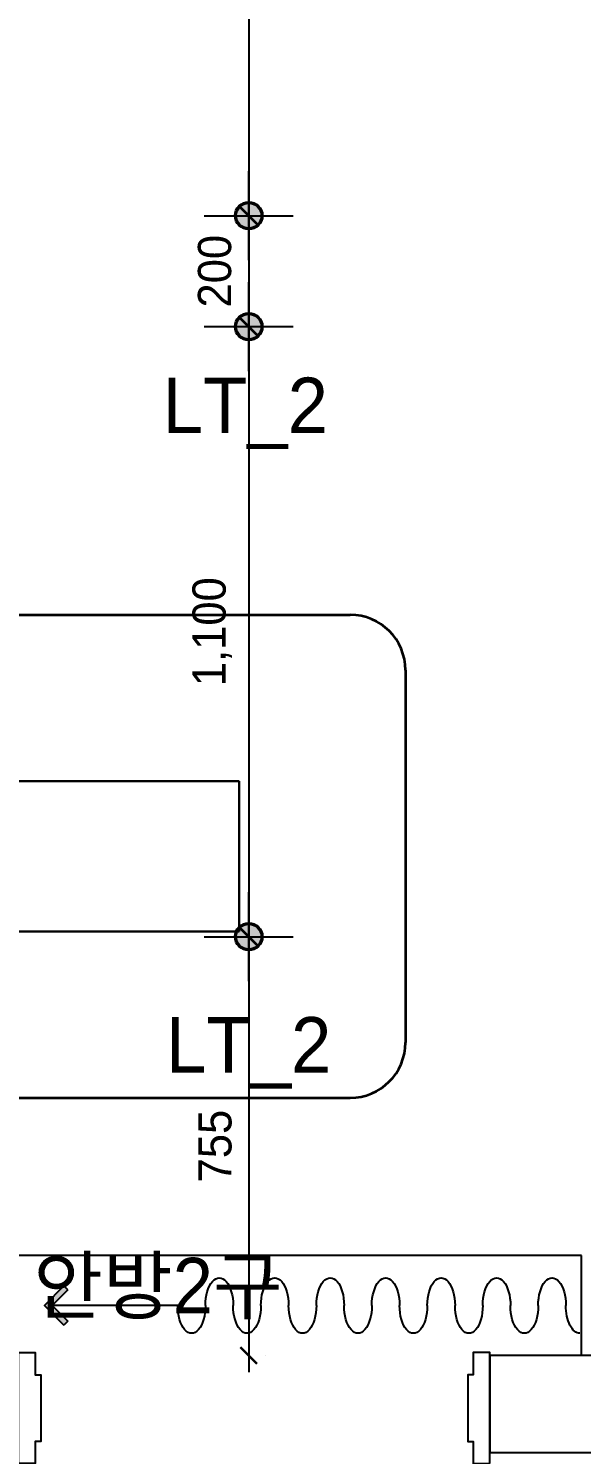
# Model space of a CAD drawing. Header units: inches. Extents: x 3778 to 56227, y -16914 to 35091.
# Drawn here: x 47944 to 48942, y -11608 to -9036 of the extents above; entities that cross this region are included whole.
import ezdxf

# ---------------------------------------------------------------- set-up
doc = ezdxf.new("R2010")
doc.units = ezdxf.units.IN
doc.header["$LTSCALE"] = 100
doc.header["$MEASUREMENT"] = 0
doc.header["$PDSIZE"] = 700.071425
doc.linetypes.add('HID', pattern=[2.5, 1.5, -1])
for name, color, linetype in [('01. F-소품', 3, 'Continuous'), ('07-DIM WAL', 5, 'Continuous'), ('2-con', 2, 'Continuous'), ('3.기호.계단선', 30, 'Continuous'), ('CO-DO-FR', 7, 'Continuous'), ('RC-LIGHT', 7, 'Continuous'), ('설비', 140, 'Continuous')]:
    doc.layers.add(name, color=color, linetype=linetype)
doc.layers.add('SS-ED', color=3, linetype='Continuous', lineweight=30)
doc.layers.add('SS-RLRG', color=4, linetype='Continuous', lineweight=35)
doc.styles.add('HY 울릉도 L', font='')
doc.styles.add('코레일둥고', font='Korail_Round_Gothic_Medium.ttf')
doc.styles.get('HY 울릉도 L').set_extended_font_data('HY울릉도L')
doc.dimstyles.new('30', dxfattribs={"dimscale": 30, "dimtxt": 2, "dimasz": 1, "dimexe": 1, "dimexo": 1, "dimgap": 1, "dimtad": 1, "dimdec": 0, "dimrnd": 0.05, "dimdsep": 46, "dimlunit": 6, "dimtxsty": 'HY 울릉도 L', "dimblk": 'ARCHTICK', "dimcen": 2.5, "dimdle": 1, "dimclrd": 133, "dimclre": 133, "dimclrt": 30, "dimadec": 0, "dimazin": 0, "dimtfac": 1, "dimtdec": 0, "dimtix": 1, "dimtmove": 2, "dimatfit": 3, "dimldrblk": 'ARCHTICK', "dimfxl": 0, "dimlwd": -1, "dimlwe": -1, "dimarcsym": 0})

# ---------------------------------------------------------------- blocks, each defined once
blk = doc.blocks.new('cjvjf')
at = {"layer": '2-con'}
for p, q in [((159362.5, 66086.5), (159362.5, 65911.5)), ((160127.5, 66086.5), (159362.5, 66086.5)), ((159362.5, 65911.5), (160192.5, 65911.5))]:
    blk.add_line(p, q, dxfattribs=at)
blk = doc.blocks.new('cjscjdeh')
at = {"layer": 'CO-DO-FR'}
for points in [[(155769.5, 69219.9), (155769.5, 69419.9), (155799.5, 69419.9), (155799.5, 69379.9), (155809.5, 69379.9), (155809.5, 69259.9), (155799.5, 69259.9), (155799.5, 69219.9), (155769.5, 69219.9)], [(156619.5, 69219.9), (156619.5, 69419.9), (156589.5, 69419.9), (156589.5, 69379.9), (156579.5, 69379.9), (156579.5, 69259.9), (156589.5, 69259.9), (156589.5, 69219.9), (156619.5, 69219.9)]]:
    blk.add_lwpolyline(points, close=True, dxfattribs=at)
blk.add_blockref('cjvjf', (-2743, 3328.4))
blk = doc.blocks.new('FFSFDF')
at = {"layer": '01. F-소품'}
blk.add_hatch(color=8, dxfattribs=at).paths.add_polyline_path([(1567672.9, 1746751.1), (1567679.9, 1746744.1), (1567715.3, 1746779.4), (1567679.9, 1746814.8), (1567672.9, 1746807.7), (1567701.2, 1746779.4)])
at = {"layer": '01. F-소품', "color": 8}
for p, q in [((1567672.9, 1746807.7), (1567679.9, 1746814.8)), ((1567474.8, 1746779.4), (1567701.2, 1746779.4)), ((1567672.9, 1746751.1), (1567679.9, 1746744.1))]:
    blk.add_line(p, q, dxfattribs=at)
for points in [[(1567672.9, 1746807.7), (1567701.2, 1746779.4), (1567672.9, 1746751.1)], [(1567679.9, 1746814.8), (1567715.3, 1746779.4), (1567679.9, 1746744.1)]]:
    blk.add_lwpolyline(points, dxfattribs=at)
for centre, start_param, end_param in [((1566799.8, 1746779.4), 1.570796, 4.712389), ((1566899.8, 1746779.4), 1.570796, 4.712389), ((1566999.8, 1746779.4), 1.570796, 4.712389), ((1567099.8, 1746779.4), 1.570796, 4.712389), ((1567199.8, 1746779.4), 1.570796, 4.712389), ((1567299.8, 1746779.4), 1.570796, 4.712389), ((1567399.8, 1746779.4), 1.570796, 4.712389), ((1566749.8, 1746779.4), 6.283185, 7.853982), ((1566849.8, 1746779.4), 4.712389, 7.853982), ((1566949.8, 1746779.4), 4.712389, 7.853982), ((1567049.8, 1746779.4), 4.712389, 7.853982), ((1567149.8, 1746779.4), 4.712389, 7.853982), ((1567249.8, 1746779.4), 4.712389, 7.853982), ((1567349.8, 1746779.4), 4.712389, 7.853982), ((1567449.8, 1746779.4), 4.712389, 7.853982)]:
    blk.add_ellipse(centre, major_axis=(0, -50), ratio=0.5, start_param=start_param, end_param=end_param, dxfattribs=at)
blk = doc.blocks.new('1')
at = {"linetype": 'Continuous'}
h = blk.add_hatch(color=4, dxfattribs=at)
h.dxf.hatch_style = 1
edge = h.paths.add_edge_path()
edge.add_arc((11539653.5, -14273503.8), 37.5, 0, 360)
at = {"color": 1, "linetype": 'Continuous'}
for p, q in [((11539653.5, -14273637.1), (11539653.5, -14273370.5)), ((11539520.2, -14273503.8), (11539786.8, -14273503.8))]:
    blk.add_line(p, q, dxfattribs=at)
at = {"color": 4, "linetype": 'Continuous'}
for radius in [41.5, 37.5]:
    blk.add_circle((11539653.5, -14273503.8), radius, dxfattribs=at)
blk = doc.blocks.new('_ArchTick')
at = {"color": 0, "linetype": 'ByBlock', "const_width": 0.15}
blk.add_lwpolyline([(-0.5, -0.5), (0.5, 0.5)], dxfattribs=at)
blk = doc.blocks.new('*D236')
at = {"layer": '07-DIM WAL', "color": 133}
for p, q in [((48341.5, -10644), (48341.5, -11459)), ((48371.5, -10674), (48371.5, -10674)), ((48371.5, -11429), (48371.5, -11429))]:
    blk.add_line(p, q, dxfattribs=at)
at = {"layer": 'Defpoints', "color": 0}
for p in [(48341.5, -10674), (48341.5, -11429), (48341.5, -11429)]:
    blk.add_point(p, dxfattribs=at)
at = {"layer": '07-DIM WAL', "color": 133, "xscale": 30, "yscale": 30, "zscale": 30}
for p, rotation in [((48341.5, -10674), 90), ((48341.5, -11429), 270)]:
    blk.add_blockref('_ArchTick', p, dxfattribs=dict(at, rotation=rotation))
at = {"layer": '07-DIM WAL', "color": 30, "insert": (48280.9, -11051.5), "char_height": 60, "attachment_point": 5, "rotation": 90, "style": 'HY 울릉도 L'}
blk.add_mtext('755', dxfattribs=at)
blk = doc.blocks.new('*D348')
at = {"layer": '07-DIM WAL', "color": 133}
for p, q in [((48341.5, -8244), (48341.5, -9404)), ((48311.5, -8274), (48311.5, -8274)), ((48311.5, -9374), (48311.5, -9374))]:
    blk.add_line(p, q, dxfattribs=at)
at = {"layer": 'Defpoints', "color": 0}
for p in [(48341.5, -8274), (48341.5, -9374), (48341.5, -9374)]:
    blk.add_point(p, dxfattribs=at)
at = {"layer": '07-DIM WAL', "color": 133, "xscale": 30, "yscale": 30, "zscale": 30}
for p, rotation in [((48341.5, -8274), 90), ((48341.5, -9374), 270)]:
    blk.add_blockref('_ArchTick', p, dxfattribs=dict(at, rotation=rotation))
at = {"layer": '07-DIM WAL', "color": 30, "insert": (48275.6, -8824), "char_height": 60, "attachment_point": 5, "rotation": 90, "style": 'HY 울릉도 L'}
blk.add_mtext('1,100', dxfattribs=at)
blk = doc.blocks.new('*D349')
at = {"layer": '07-DIM WAL', "color": 133}
for p, q in [((48341.5, -9374), (48341.5, -9344)), ((48341.5, -9374), (48341.5, -9574)), ((48371.5, -9374), (48371.5, -9374)), ((48311.5, -9574), (48311.5, -9574)), ((48341.5, -9574), (48341.5, -9604))]:
    blk.add_line(p, q, dxfattribs=at)
at = {"layer": 'Defpoints', "color": 0}
for p in [(48341.5, -9374), (48341.5, -9574), (48341.5, -9574)]:
    blk.add_point(p, dxfattribs=at)
at = {"layer": '07-DIM WAL', "color": 133, "xscale": 30, "yscale": 30, "zscale": 30}
for p, rotation in [((48341.5, -9374), 270), ((48341.5, -9574), 90)]:
    blk.add_blockref('_ArchTick', p, dxfattribs=dict(at, rotation=rotation))
at = {"layer": '07-DIM WAL', "color": 30, "insert": (48280.3, -9474), "char_height": 60, "attachment_point": 5, "rotation": 90, "style": 'HY 울릉도 L'}
blk.add_mtext('200', dxfattribs=at)
blk = doc.blocks.new('*D350')
at = {"layer": '07-DIM WAL', "color": 133}
for p, q in [((48341.5, -9544), (48341.5, -10704)), ((48311.5, -9574), (48311.5, -9574)), ((48311.5, -10674), (48311.5, -10674))]:
    blk.add_line(p, q, dxfattribs=at)
at = {"layer": 'Defpoints', "color": 0}
for p in [(48341.5, -9574), (48341.5, -10674), (48341.5, -10674)]:
    blk.add_point(p, dxfattribs=at)
at = {"layer": '07-DIM WAL', "color": 133, "xscale": 30, "yscale": 30, "zscale": 30}
for p, rotation in [((48341.5, -9574), 90), ((48341.5, -10674), 270)]:
    blk.add_blockref('_ArchTick', p, dxfattribs=dict(at, rotation=rotation))
at = {"layer": '07-DIM WAL', "color": 30, "insert": (48275.6, -10124), "char_height": 60, "attachment_point": 5, "rotation": 90, "style": 'HY 울릉도 L'}
blk.add_mtext('1,100', dxfattribs=at)
blk = doc.blocks.new('dpdjzjs')
at = {"layer": 'SS-ED'}
for p, q in [((180661.6, 91437), (184295.1, 91437)), ((184295.1, 91437), (184295.1, 91165.8)), ((183700.3, 91165.8), (184295.1, 91165.8))]:
    blk.add_line(p, q, dxfattribs=at)
at = {"layer": 'SS-RLRG', "color": 4}
for p, q in [((180461.6, 91737), (184495.1, 91737)), ((184595.1, 91637), (184595.1, 90965.8)), ((183700.3, 90865.8), (184495.1, 90865.8))]:
    blk.add_line(p, q, dxfattribs=at)
for centre, start, end in [((184495.1, 91637), 0, 90), ((184495.1, 90965.8), 270, 0)]:
    blk.add_arc(centre, 100, start, end, dxfattribs=at)

msp = doc.modelspace()

# ---------------------------------------------------------------- linework, layer by layer
at = {"layer": 'RC-LIGHT'}
for p, q in [((48941.5, -11249), (45316.5, -11249)), ((48941.5, -11429), (48941.5, -11249))]:
    msp.add_line(p, q, dxfattribs=at)

# ---------------------------------------------------------------- block references
msp.add_blockref('cjscjdeh', (-107843, -80843.8))
at = {"color": 0, "xscale": -1}
msp.add_blockref('FFSFDF', (1615688.3, -1758118.4), dxfattribs=at)
at = {"layer": '2-con'}
msp.add_blockref('dpdjzjs', (-135970.9, -101830.4), dxfattribs=at)
at = {"layer": 'RC-LIGHT', "xscale": 0.6024096385271789, "yscale": 0.6024096385271789, "zscale": 0.6024096385271789}
for p in [(-6903256.9, 8589122.3), (-6903256.9, 8588922.3), (-6903256.9, 8587822.3)]:
    msp.add_blockref('1', p, dxfattribs=at)

# ---------------------------------------------------------------- texts
at = {"layer": '3.기호.계단선', "linetype": 'HID', "style": '코레일둥고'}
for p in [(48186.3, -9765.9), (48192.4, -10918.9)]:
    msp.add_text('LT_2', height=100, dxfattribs=at).set_placement(p)
at = {"layer": '설비', "color": 140, "style": '코레일둥고'}
msp.add_text('안방2구', height=100, dxfattribs=at).set_placement((47953.4, -11353))

# ---------------------------------------------------------------- dimensions: what is measured, and where the dimension line sits
at = {"layer": '07-DIM WAL'}
for base, p1, p2, override, picture, middle in [((48341.5, -9374), (48341.5, -8274), (48341.5, -9374), {"dimfxl": 1.25, "dimarcsym": 2}, '*D348', (48275.6, -8824)), ((48341.5, -9574), (48341.5, -9374), (48341.5, -9574), {"dimfxl": 1.25, "dimarcsym": 2}, '*D349', (48280.3, -9474)), ((48341.5, -10674), (48341.5, -9574), (48341.5, -10674), {"dimfxl": 1.25, "dimarcsym": 2}, '*D350', (48275.6, -10124)), ((48341.5, -11429), (48341.5, -10674), (48341.5, -11429), {"dimfxl": 2, "dimarcsym": 2}, '*D236', (48280.9, -11051.5))]:
    dim = msp.add_linear_dim(base=base, p1=p1, p2=p2, angle=90, dimstyle='30', override=override, dxfattribs=at)
    dim.commit()
    dim.dimension.update_dxf_attribs({"geometry": picture, "text_midpoint": middle})

doc.saveas('drawing.dxf')
